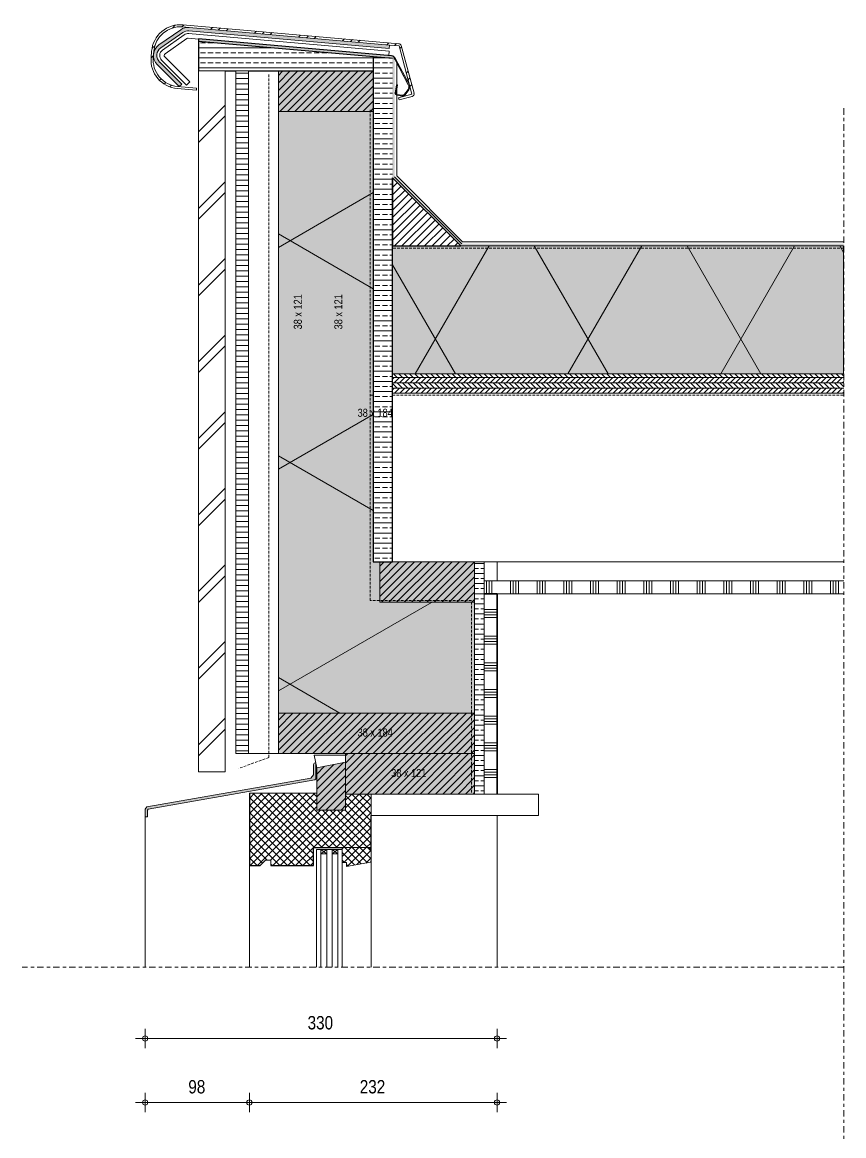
# Model space of a CAD drawing. Header units: millimetres. Extents: x 1813 to 34621, y -2347 to 13791.
# Drawn here: x 17927 to 18697, y 8674 to 9718 of the extents above; entities that cross this region are included whole.
import ezdxf

# ---------------------------------------------------------------- set-up
doc = ezdxf.new("R2010")
doc.units = ezdxf.units.MM
doc.linetypes.add('MV_center', pattern=[15, 6, -3, 3, -3])
doc.linetypes.add('MV_hidden', pattern=[3.75, 2.5, -1.25])
for name, color, linetype, lineweight in [('A-ANNO-DIMS', 211, 'Continuous', 13), ('A-ANNO-DIMS-5', 211, 'Continuous', 13), ('A-ANNO-NOTE', 131, 'Continuous', 18), ('A-DETL', 90, 'Continuous', 13), ('A-DETL-GENF', 92, 'Continuous', 18), ('A-DETL-MEDM', 33, 'Continuous', 18), ('A-DETL-THIN', 151, 'Continuous', 18)]:
    doc.layers.add(name, color=color, linetype=linetype, lineweight=lineweight)
doc.styles.add('Swis721 Cn BT_1', font='swissc.ttf', dxfattribs={"height": 7.5})
doc.styles.add('Swis721 Cn BT_2', font='swissc.ttf', dxfattribs={"height": 12.5})
doc.dimstyles.new('2_5_mm_0__1', dxfattribs={"dimscale": 304.8, "dimtxt": 12.617674, "dimasz": 0.016404, "dimexe": 0.029528, "dimexo": 0.0625, "dimgap": 0.014764, "dimtad": 1, "dimdec": 0, "dimdsep": 46, "dimtxsty": 'Swis721 Cn BT_2', "dimblk1": 'DOTBLANK', "dimblk2": 'DOTBLANK', "dimsah": 1, "dimcen": 0.09, "dimdle": 0.029528, "dimazin": 0, "dimtfac": 1, "dimtdec": 4, "dimtix": 1, "dimtmove": 0, "dimatfit": 3, "dimfxl": 0.029528, "dimfxlon": 1, "dimtvp": 1, "dimtfill": 1, "dimtolj": 1, "dimtzin": 0, "dimarcsym": 2})
pattern_1 = [(45, (0, 0), (-3.5355339, 3.5355339), []), (135, (0, 0), (-3.5355339, -3.5355339), [])]
pattern_2 = [(0, (0, 0), (0, 9.476), []), (0, (0, 4.738), (0, 9.476), [4.738, -2.369])]
pattern_3 = [(50, (-17180.017, -11242.13), (-24.32191, 20.408507), []), (50, (-17172.11, -11241.44), (-3.913404, 44.73042), []), (50, (-17187.925, -11242.822), (-3.913404, 44.73042), [])]

# ---------------------------------------------------------------- blocks, each defined once
blk = doc.blocks.new('42 isolatie - Type 1-5126944-Details Verbouwingen')
at = {"layer": 'A-DETL-GENF'}
blk.add_hatch(color=256, dxfattribs=at).paths.add_polyline_path([(22.5, 135.5), (22.5, 0.8), (126.2, 0.8), (126.2, 89.8), (164.2, 89.8), (164.2, 95.8), (586.2, 95.8), (586.2, 184.8), (22.5, 184.8)])
at = {"layer": 'A-DETL-GENF', "lineweight": 13}
h = blk.add_hatch(dxfattribs=at)
h.set_pattern_fill('FP_6', color=256, style=0, pattern_type=2)
h.set_pattern_definition([(60, (-2126.39, 181.76), (-155.885, 90), []), (120, (-2126.39, 181.76), (-155.885, -90), [])])
h.paths.add_polyline_path([(22.5, 135.5), (22.5, 0.8), (126.2, 0.8), (126.2, 89.8), (164.2, 89.8), (164.2, 95.8), (586.2, 95.8), (586.2, 184.8), (22.5, 184.8)])
at = {"layer": 'A-DETL-GENF'}
for p, q in [((586.2, 184.8), (22.5, 184.8)), ((586.2, 184.8), (22.5, 184.8)), ((586.2, 95.8), (586.2, 184.8)), ((22.5, 0.8), (126.2, 0.8)), ((22.5, 0.8), (126.2, 0.8))]:
    blk.add_line(p, q, dxfattribs=at)
blk = doc.blocks.new('NLRS_00_DI_hout_rechthoekig1 - SLS 38x184-V194-Details Verbouwingen')
at = {"layer": 'A-DETL-GENF', "lineweight": 13}
blk.add_hatch(color=256, dxfattribs=at).paths.add_polyline_path([(0, 38), (0, 0), (184, 0), (184, 38), (121, 38)])
at = {"layer": 'A-DETL-MEDM', "lineweight": 13}
h = blk.add_hatch(dxfattribs=at)
h.set_pattern_fill('FP_272', color=256, style=0, pattern_type=2)
h.set_pattern_definition([(225, (18351.465, 9070.446), (3.5355339, -3.5355339), [])])
h.paths.add_polyline_path([(0, 38), (0, 0), (184, 0), (184, 38), (121, 38)])
at = {"layer": 'A-DETL-MEDM'}
for p, q in [((121, 38), (0, 38)), ((0, 38), (0, 0)), ((121, 38), (0, 38)), ((184, 38), (121, 38)), ((184, 38), (121, 38)), ((184, 0), (184, 38)), ((184, 0), (184, 38)), ((184, 0), (184, 38)), ((0, 0), (184, 0))]:
    blk.add_line(p, q, dxfattribs=at)
blk = doc.blocks.new('NLRS_00_DI_hout_rechthoekig1 - SLS 38x89-5126947-Details Verbouwingen')
at = {"layer": 'A-DETL-GENF', "lineweight": 13}
blk.add_hatch(color=256, dxfattribs=at).paths.add_polyline_path([(0, 38), (0, 0), (89, 0), (89, 38), (39.7, 38)])
at = {"layer": 'A-DETL-MEDM', "lineweight": 13}
h = blk.add_hatch(dxfattribs=at)
h.set_pattern_fill('FP_273', color=256, style=0, pattern_type=2)
h.set_pattern_definition([(225, (18256.465, 9672.155), (3.5355339, -3.5355339), [])])
h.paths.add_polyline_path([(0, 38), (0, 0), (89, 0), (89, 38), (39.7, 38)])
at = {"layer": 'A-DETL-MEDM'}
for p, q in [((89, 38), (0, 38)), ((0, 38), (0, 25)), ((89, 38), (0, 38)), ((89, 0), (89, 38)), ((89, 0), (89, 38)), ((89, 0), (89, 38)), ((0, 0), (89, 0))]:
    blk.add_line(p, q, dxfattribs=at)
blk = doc.blocks.new('NLRS_00_DI_hout_rechthoekig1 - SLS 38x89-V195-Details Verbouwingen')
at = {"layer": 'A-DETL-GENF', "lineweight": 13}
blk.add_hatch(color=256, dxfattribs=at).paths.add_polyline_path([(0, 38), (0, 0), (89, 0), (89, 38), (77, 38)])
at = {"layer": 'A-DETL-MEDM', "lineweight": 13}
h = blk.add_hatch(dxfattribs=at)
h.set_pattern_fill('FP_274', color=256, style=0, pattern_type=2)
h.set_pattern_definition([(225, (18351.465, 9212.155), (3.5355339, -3.5355339), [])])
h.paths.add_polyline_path([(0, 38), (0, 0), (89, 0), (89, 38), (77, 38)])
at = {"layer": 'A-DETL-MEDM'}
for p, q in [((89, 38), (0, 38)), ((0, 38), (0, 0)), ((89, 38), (0, 38)), ((89, 0), (89, 38)), ((89, 0), (89, 38)), ((89, 0), (89, 38)), ((0, 0), (77, 0)), ((77, 0), (89, 0))]:
    blk.add_line(p, q, dxfattribs=at)
blk = doc.blocks.new('00 hout_rechthoekig_sls1 - Vuren 27x45-V199-Details Verbouwingen')
at = {"layer": 'A-DETL-GENF', "lineweight": 13}
blk.add_hatch(color=256, dxfattribs=at).paths.add_polyline_path([(0, 0), (45, 0), (39.7, 26.9), (39.7, 27), (0, 27), (0, 13.7)])
at = {"layer": 'A-DETL-MEDM', "lineweight": 13}
h = blk.add_hatch(dxfattribs=at)
h.set_pattern_fill('FP_279', color=256, style=0, pattern_type=2)
h.set_pattern_definition([(315, (-8979.446, 18230.465), (3.5355339, 3.5355339), [])])
h.paths.add_polyline_path([(0, 0), (45, 0), (39.7, 26.9), (39.7, 27), (0, 27), (0, 13.7)])
at = {"layer": 'A-DETL-MEDM'}
for p, q in [((40, 27), (0, 27)), ((0, 27), (0, 0)), ((40, 27), (0, 27)), ((0, 0), (15, 0))]:
    blk.add_line(p, q, dxfattribs=at)
blk = doc.blocks.new('NLRS_00_DI_hout_rechthoekig1 - SLS 38x121-V200-Details Verbouwingen')
at = {"layer": 'A-DETL-GENF', "lineweight": 13}
blk.add_hatch(color=256, dxfattribs=at).paths.add_polyline_path([(0, 38), (0, 0), (121, 0), (121, 38)])
at = {"layer": 'A-DETL-MEDM', "lineweight": 13}
h = blk.add_hatch(dxfattribs=at)
h.set_pattern_fill('FP_280', color=256, style=0, pattern_type=2)
h.set_pattern_definition([(225, (18351.465, 9032.446), (3.5355339, -3.5355339), [])])
h.paths.add_polyline_path([(0, 38), (0, 0), (121, 0), (121, 38)])
at = {"layer": 'A-DETL-MEDM'}
for p, q in [((121, 38), (0, 38)), ((0, 38), (0, 0)), ((121, 38), (0, 38)), ((121, 0), (121, 38)), ((121, 0), (121, 38)), ((121, 0), (121, 38)), ((0, 0), (121, 0))]:
    blk.add_line(p, q, dxfattribs=at)
blk = doc.blocks.new('42 isolatie - Type 1-5126941-Details Verbouwingen')
at = {"layer": 'A-DETL-GENF'}
blk.add_hatch(color=256, dxfattribs=at).paths.add_polyline_path([(423.2, -0.8), (0.3, -0.8), (0.3, -120.8), (423.3, -120.8), (423.3, -0.8)])
at = {"layer": 'A-DETL-GENF', "lineweight": 13}
h = blk.add_hatch(dxfattribs=at)
h.set_pattern_fill('FP_54', color=256, style=0, pattern_type=2)
h.set_pattern_definition([(300, (12.83, -244.8), (-107.387, -62), []), (240, (12.83, -244.8), (-107.387, 62), [])])
h.paths.add_polyline_path([(423.2, -0.8), (0.3, -0.8), (0.3, -120.8), (423.3, -120.8), (423.3, -0.8)])
at = {"layer": 'A-DETL-GENF'}
for p, q in [((423.3, -0.8), (0.3, -0.8)), ((0.3, -0.8), (0.3, -120.8)), ((423.3, -0.8), (0.3, -0.8)), ((0.3, -120.8), (423.2, -120.8)), ((423.2, -120.8), (423.3, -120.8)), ((423.2, -120.8), (423.3, -120.8))]:
    blk.add_line(p, q, dxfattribs=at)
blk = doc.blocks.new('41 roval primaire1 - Type 1-5126952-Details Verbouwingen')
at = {"layer": 'A-DETL-GENF'}
blk.add_hatch(color=256, dxfattribs=at).paths.add_polyline_path([(0.4, -8.9), (2.6, -8.9), (2.6, -2.7), (3.4, -1.7), (159.5, 25.8), (160.3, 26.8), (160.3, 41.6), (158.9, 41.2), (158.1, 40.2), (158.1, 30.3), (155.6, 27.4), (2.1, 0.3), (0.4, -1.7)])
for p, q in [((158.9, 41.2), (158.1, 40.2)), ((158.1, 40.2), (158.1, 30.3)), ((160.3, 41.6), (158.9, 41.2)), ((160.3, 26.8), (160.3, 41.6)), ((155.6, 27.4), (2.1, 0.3)), ((3.4, -1.7), (159.5, 25.8)), ((158.1, 30.3), (155.6, 27.4)), ((159.5, 25.8), (160.3, 26.8)), ((2.1, 0.3), (0.4, -1.7)), ((0.4, -1.7), (0.4, -8.9)), ((0.4, -8.9), (2.6, -8.9)), ((2.6, -2.7), (3.4, -1.7)), ((2.6, -8.9), (2.6, -2.7))]:
    blk.add_line(p, q, dxfattribs=at)
blk = doc.blocks.new('31 driedubbel_glas - HR___ 2-5126953-Details Verbouwingen')
at = {"layer": 'A-DETL-GENF', "lineweight": 13}
for p, q in [((0, 0), (0, -14.5)), ((61.4, 0), (0, 0)), ((351.9, 0), (241.4, 0)), ((351.9, -14.5), (351.9, 0)), ((61.4, -4), (0, -4)), ((0, -4), (4, -9.5)), ((0, -9.5), (4, -4)), ((0, -9.5), (61.4, -9.5)), ((4, -9.5), (4, -4)), ((351.9, -4), (241.4, -4)), ((241.4, -9.5), (351.9, -9.5)), ((347.9, -4), (347.9, -9.5)), ((347.9, -9.5), (351.9, -4)), ((347.9, -4), (351.9, -9.5)), ((0, -14.5), (61.4, -14.5)), ((0, -14.5), (0, -20)), ((4, -14.5), (0, -20)), ((0, -14.5), (4, -20)), ((0, -20), (0, -24)), ((61.4, -20), (0, -20)), ((4, -14.5), (4, -20)), ((241.4, -14.5), (351.9, -14.5)), ((351.9, -20), (241.4, -20)), ((351.9, -14.5), (347.9, -20)), ((347.9, -14.5), (351.9, -20)), ((347.9, -20), (347.9, -14.5)), ((351.9, -20), (347.9, -20)), ((351.9, -14.5), (351.9, -20)), ((351.9, -24), (351.9, -20)), ((0, -24), (61.4, -24)), ((241.4, -24), (351.9, -24))]:
    blk.add_line(p, q, dxfattribs=at)
blk = doc.blocks.new('00_maskeer1 - Type 1-5126938-Details Verbouwingen')
at = {"layer": 'A-DETL-GENF', "linetype": 'MV_center'}
blk.add_line((670, 0), (-100, 0), dxfattribs=at)
blk = doc.blocks.new('00_maskeer1 - Type 1-5126936-Details Verbouwingen')
at = {"layer": 'A-DETL-GENF', "linetype": 'MV_center'}
for p, q in [((-67.8, 0), (59.2, 0)), ((61.2, 0), (2162.7, 0))]:
    blk.add_line(p, q, dxfattribs=at)
blk = doc.blocks.new('41 roval muurafdeksysteem type H2 - Type 1-5126956-Details Verbouwingen')
at = {"layer": 'A-DETL-GENF', "lineweight": 13}
h = blk.add_hatch(dxfattribs=at)
h.set_pattern_fill('FP_283', color=256, style=0, pattern_type=2)
h.set_pattern_definition(pattern_3)
h.paths.add_polyline_path([(190.5, -40.4), (202.3, -36.1), (202.8, -35.8), (203.3, -35.4), (203.7, -34.8), (203.9, -34.2), (203.9, -33.6), (203.8, -32.9), (188, 10.4), (187.7, 10.9), (187.3, 11.4), (186.8, 11.7), (186.2, 11.9), (185.6, 12), (-17.6, 12), (-23.6, 11.3), (-29.4, 9.3), (-34.5, 6), (-38.8, 1.7), (-42, -3.4), (-44, -9.2), (-44.6, -15.2), (-44.6, -21), (-44.3, -24.6), (-43.7, -28), (-42.5, -31.3), (-41, -34.5), (-39, -37.4), (-36.7, -40.1), (-34, -42.4), (-31.1, -44.4), (-27.9, -45.9), (-24.6, -47.1), (-21.1, -47.8), (-17.6, -48), (0.4, -48), (0.4, -46), (-17.6, -46), (-23.2, -45.4), (-28.5, -43.5), (-33.2, -40.5), (-37.2, -36.5), (-40.2, -31.7), (-42, -26.4), (-42.6, -20.8), (-42.6, -15), (-42.4, -11.7), (-41.7, -8.5), (-40.7, -5.4), (-39.2, -2.5), (-37.3, 0.4), (-35.3, 2.7), (-32.8, 4.8), (-30.1, 6.6), (-27.2, 8.1), (-24.1, 9.1), (-20.9, 9.8), (-17.6, 10), (186, 10), (202, -34.1), (189.8, -38.5)])
at = {"layer": 'A-DETL-GENF'}
blk.add_hatch(color=256, dxfattribs=at).paths.add_polyline_path([(-15.9, -46), (-13.8, -43.5), (-36.2, -24.8), (-37.7, -23.2), (-38.8, -21.2), (-39.3, -19.1), (-39.3, -16.9), (-38.8, -14.8), (-37.7, -12.9), (-36.2, -11.3), (-17, 4.8), (-15.3, 5.9), (-13.4, 6.6), (-11.4, 6.8), (177.1, 6.8), (177.1, 10), (-11.6, 10), (-14.3, 9.7), (-16.9, 8.7), (-19.2, 7.2), (-38.3, -8.8), (-40.3, -11), (-41.8, -13.6), (-42.5, -16.5), (-42.5, -19.5), (-41.8, -22.4), (-40.3, -25), (-38.3, -27.2)])
at = {"layer": 'A-DETL-GENF', "lineweight": 13}
h = blk.add_hatch(dxfattribs=at)
h.set_pattern_fill('FP_283', color=256, style=0, pattern_type=2)
h.set_pattern_definition(pattern_3)
h.paths.add_polyline_path([(193.5, -36.6), (194.2, -36.4), (194.8, -36.1), (195.3, -35.7), (195.7, -35.1), (198.6, -30.3), (199.1, -29.3), (199.3, -28.2), (199.3, -27.1), (199, -26), (198.5, -25), (183.7, -2.3), (182.7, -1.2), (181.8, -0.6), (181.4, -0.4), (182, -0.8), (182.5, -1.4), (182.8, -2.1), (182.9, -2.6), (183.1, -2.7), (197.8, -25.5), (198.2, -26.3), (198.5, -27.2), (198.5, -28.1), (198.3, -29.1), (197.9, -29.9), (194.7, -35.1), (194.3, -35.4), (193.9, -35.7), (193.4, -35.8), (192.9, -35.8), (187.7, -35.4), (187.5, -35.3), (187.3, -35.1), (187.2, -34.9), (187.1, -34.7), (187.1, -34.4), (187.6, -26.6), (186.8, -26.6), (186.3, -34.8), (186.4, -35.2), (186.6, -35.5), (186.9, -35.8), (187.2, -36), (187.5, -36.2), (187.9, -36.3), (192.8, -36.6)])
h.paths.add_polyline_path([(180.1, 0), (177.1, 0.6), (177.1, 0), (179.9, 0)])
at = {"layer": 'A-DETL-GENF'}
for p, q in [((185.6, 12), (-17.6, 12)), ((-19.2, 7.2), (-38.3, -8.8)), ((-36.2, -11.3), (-17, 4.8)), ((-15.5, 2.7), (-34.6, -13.3)), ((-17.6, 10), (-11.6, 10)), ((177.1, 10), (-11.6, 10)), ((177.1, 4.2), (-11.5, 4.2)), ((-11.4, 6.8), (177.1, 6.8)), ((177.1, 10), (186, 10)), ((177.1, 6.8), (177.1, 10)), ((177.1, 0), (177.1, 4.2)), ((179.9, 0), (177.1, 0.6)), ((186, 10), (202, -34.1)), ((203.8, -32.9), (188, 10.4)), ((-31.9, -16.5), (-12.8, -0.5)), ((-11.5, 0), (-1.9, 0)), ((183.1, -2.7), (197.8, -25.5)), ((198.5, -25), (183.7, -2.3)), ((-44.6, -15.2), (-44.6, -21)), ((-42.6, -20.8), (-42.6, -15)), ((-6.5, -40.8), (-31.9, -19.5)), ((-38.3, -27.2), (-15.9, -46)), ((-13.8, -43.5), (-36.2, -24.8)), ((-34.6, -22.8), (-9.2, -44)), ((186.8, -26.6), (186.3, -34.4)), ((187.6, -26.6), (186.8, -26.6)), ((187.1, -34.4), (187.6, -26.6)), ((197.9, -29.9), (195, -34.7)), ((195.7, -35.1), (198.6, -30.3)), ((-9.2, -44), (-6.5, -40.8)), ((187.9, -36.3), (192.8, -36.6)), ((192.9, -35.8), (188, -35.5)), ((202, -34.1), (189.8, -38.5)), ((189.8, -38.5), (190.5, -40.4)), ((190.5, -40.4), (202.3, -36.1)), ((0.4, -46), (-17.6, -46)), ((-17.6, -48), (0.4, -48)), ((-15.9, -46), (-13.8, -43.5)), ((0.4, -48), (0.4, -46))]:
    blk.add_line(p, q, dxfattribs=at)
for centre, radius, start, end in [((-17.6, -15), 27, 90, 180.4875), ((185.6, 9.5), 2.5, 20.0033, 90.3214), ((-17.6, -15), 25, 90, 179.9868), ((-11.5, -2), 12, 90.4202, 130.0012), ((-11.4, -2), 8.8, 90.0003, 129.8628), ((-11.5, -2), 6.2, 89.4851, 129.9993), ((-30.6, -18), 12, 130.0012, 229.9999), ((-11.5, -2), 2, 90, 129.9995), ((179.5, -5), 5, 33.0022, 68.8622), ((179.5, -5), 4.2, 33.025, 37.0953), ((-17.6, -21), 25, 179.4934, 270), ((-30.6, -18), 8.8, 130.1438, 230.0023), ((-30.6, -18), 6.2, 129.9993, 230.001), ((-30.6, -18), 2, 129.9995, 230.0021), ((-17.6, -21), 27, 180.0132, 270), ((194.3, -27.8), 4.2, 328.9546, 33.0387), ((194.3, -27.8), 5, 329.0345, 33.0323), ((188.1, -34.5), 1.8, 175.9767, 265.9969), ((188.1, -34.5), 1, 176.0011, 265.9628), ((193, -33.5), 3.1, 265.9969, 328.9772), ((193, -33.5), 2.3, 266.0893, 328.9965), ((201.4, -33.8), 2.5, 289.9923, 19.9219)]:
    blk.add_arc(centre, radius, start, end, dxfattribs=at)
blk = doc.blocks.new('DIMBLOCK168-Details Verbouwingen')
at = {"layer": 'A-ANNO-DIMS-5'}
for p, q in [((18042.7, 8705.4), (18042.7, 8714.4)), ((18140.4, 8705.4), (18140.4, 8714.4)), ((18033.7, 8705.4), (18140.4, 8705.4)), ((18042.7, 8705.4), (18042.7, 8696.4)), ((18140.4, 8705.4), (18140.4, 8696.4))]:
    blk.add_line(p, q, dxfattribs=at)
for centre in [(18042.7, 8705.4), (18140.4, 8705.4)]:
    blk.add_circle(centre, 2.5, dxfattribs=at)
at = {"layer": 'A-ANNO-DIMS-5', "color": 0, "insert": (18083.1, 8726.4), "char_height": 12.5, "width": 20.188, "attachment_point": 1, "line_spacing_factor": 0.961347, "style": 'Swis721 Cn BT_2', "bg_fill": 3, "box_fill_scale": 1.25, "bg_fill_color": 9, "bg_fill_true_color": 13158600, "bg_fill_transparency": 0}
blk.add_mtext('98', dxfattribs=at)
blk = doc.blocks.new('_DotBlank')
at = {"color": 0, "linetype": 'ByBlock', "lineweight": -2}
blk.add_line((-0.5, 0), (-1, 0), dxfattribs=at)
blk.add_circle((0, 0), 0.5, dxfattribs=at)
blk = doc.blocks.new('DIMBLOCK169-Details Verbouwingen')
at = {"layer": 'A-ANNO-DIMS-5'}
for p, q in [((18140.4, 8705.4), (18140.4, 8714.4)), ((18372.5, 8705.4), (18372.5, 8714.4)), ((18140.4, 8705.4), (18381.5, 8705.4)), ((18140.4, 8705.4), (18140.4, 8696.4)), ((18372.5, 8705.4), (18372.5, 8696.4))]:
    blk.add_line(p, q, dxfattribs=at)
for centre in [(18140.4, 8705.4), (18372.5, 8705.4)]:
    blk.add_circle(centre, 2.5, dxfattribs=at)
at = {"layer": 'A-ANNO-DIMS-5', "color": 0, "insert": (18243.8, 8726.4), "char_height": 12.5, "width": 30.282, "attachment_point": 1, "line_spacing_factor": 0.961347, "style": 'Swis721 Cn BT_2', "bg_fill": 3, "box_fill_scale": 1.25, "bg_fill_color": 9, "bg_fill_true_color": 13158600, "bg_fill_transparency": 0}
blk.add_mtext('232', dxfattribs=at)
blk = doc.blocks.new('DIMBLOCK172-Details Verbouwingen')
at = {"layer": 'A-ANNO-DIMS-5'}
for p, q in [((18042.7, 8765.4), (18042.7, 8774.4)), ((18372.5, 8765.4), (18372.5, 8774.4)), ((18033.7, 8765.4), (18381.5, 8765.4)), ((18042.7, 8765.4), (18042.7, 8756.4)), ((18372.5, 8765.4), (18372.5, 8756.4))]:
    blk.add_line(p, q, dxfattribs=at)
for centre in [(18042.7, 8765.4), (18372.5, 8765.4)]:
    blk.add_circle(centre, 2.5, dxfattribs=at)
at = {"layer": 'A-ANNO-DIMS-5', "color": 0, "insert": (18194.9, 8786.4), "char_height": 12.5, "width": 30.282, "attachment_point": 1, "line_spacing_factor": 0.961347, "style": 'Swis721 Cn BT_2', "bg_fill": 3, "box_fill_scale": 1.25, "bg_fill_color": 9, "bg_fill_true_color": 13158600, "bg_fill_transparency": 0}
blk.add_mtext('330', dxfattribs=at)

msp = doc.modelspace()

# ---------------------------------------------------------------- hatches: boundary and pattern name
at = {"layer": 'A-DETL-GENF'}
msp.add_hatch(color=7, dxfattribs=at).paths.add_polyline_path([(18697.5, 9508.2), (18697.5, 9510.2), (18339.4, 9510.2), (18276.5, 9573.1), (18276.5, 9683.2), (18276.4, 9684), (18276.1, 9684.7), (18275.6, 9685.3), (18275.1, 9685.8), (18274.4, 9686.2), (18273.6, 9686.3), (18092.6, 9702.2), (18092.6, 9700.2), (18274.5, 9684.3), (18274.5, 9572.2), (18338.6, 9508.2)])
at = {"layer": 'A-DETL-GENF', "lineweight": 13}
h = msp.add_hatch(dxfattribs=at)
h.set_pattern_fill('FP_11', color=250, style=0, pattern_type=2)
h.set_pattern_definition(pattern_2)
h.paths.add_polyline_path([(18256.5, 9672.2), (18256.5, 9685.8), (18092.6, 9700.2), (18092.6, 9672.2), (18216.7, 9672.2)])
h = msp.add_hatch(dxfattribs=at)
h.set_pattern_fill('FP_11', color=250, style=0, pattern_type=2)
h.set_pattern_definition(pattern_2)
h.paths.add_polyline_path([(18256.5, 9212.2), (18274.5, 9212.2), (18274.5, 9684.3), (18256.5, 9685.8), (18256.5, 9508.2)])
h = msp.add_hatch(dxfattribs=at)
h.set_pattern_fill('FP_76', color=57, style=0, pattern_type=2)
h.set_pattern_definition([(45, (0, 0), (-35.92102, 35.92102), []), (45, (10.16, 0), (-35.92102, 35.92102), [])])
h.paths.add_polyline_path([(18092.6, 9015.2), (18117.6, 9015.2), (18117.6, 9672.2), (18092.6, 9672.2), (18092.6, 9560.4)])
h = msp.add_hatch(dxfattribs=at)
h.set_pattern_fill('FP_127', color=250, style=0, pattern_type=2)
h.set_pattern_definition([(0, (0, 0), (0, 5), [])])
h.paths.add_polyline_path([(18127.6, 9032.4), (18139.6, 9032.4), (18139.6, 9672.2), (18127.6, 9672.2), (18127.6, 9560.4)])
h = msp.add_hatch(dxfattribs=at)
h.set_pattern_fill('FP_12', color=250, style=0, pattern_type=2)
h.set_pattern_definition([(45, (0, 0), (-3.5355339, 3.5355339), [])])
h.paths.add_polyline_path([(18338.6, 9508.2), (18274.6, 9572.2), (18274.6, 9508.2)])
h = msp.add_hatch(dxfattribs=at)
h.set_pattern_fill('FP_8', color=254, style=0, pattern_type=2)
h.set_pattern_definition([(0, (0, 0), (0, 5), [50, 0]), (45, (0, 0), (5.00065916, 0), [7.071, -7.071]), (315, (0, 0), (5.00065916, 0), [7.071, -7.071])])
h.paths.add_polyline_path([(18697.5, 9370.2), (18697.5, 9388.2), (18274.5, 9388.2), (18274.5, 9370.2)])
h = msp.add_hatch(dxfattribs=at)
h.set_pattern_fill('FP_11', color=250, style=0, pattern_type=2)
h.set_pattern_definition(pattern_2)
h.paths.add_polyline_path([(18351.5, 8994.4), (18360.5, 8994.4), (18360.5, 9212.2), (18351.5, 9212.2)])
h = msp.add_hatch(dxfattribs=at)
h.set_pattern_fill('FP_13', color=254, style=0, pattern_type=2)
h.set_pattern_definition([(90, (10, 0), (-25, 1e-15), []), (90, (12.5, 0), (-25, 1e-15), []), (90, (15, 0), (-25, 1e-15), []), (90, (17.5, 0), (-25, 1e-15), [])])
h.paths.add_polyline_path([(18697.5, 9182.2), (18697.5, 9194.2), (18360.5, 9194.2), (18360.5, 9182.2), (18372.5, 9182.2)])
h = msp.add_hatch(dxfattribs=at)
h.set_pattern_fill('FP_9', color=254, style=0, pattern_type=2)
h.set_pattern_definition([(0, (0, 10), (0, 25), []), (0, (0, 12.5), (0, 25), []), (0, (0, 15), (0, 25), []), (0, (0, 17.5), (0, 25), [])])
h.paths.add_polyline_path([(18372.5, 8994.4), (18372.5, 9182.2), (18360.5, 9182.2), (18360.5, 8994.4)])
h = msp.add_hatch(dxfattribs=at)
h.set_pattern_fill('FP_10', color=250, style=0, pattern_type=2)
h.set_pattern_definition(pattern_1)
h.paths.add_polyline_path([(18150.4, 8927.4), (18155.4, 8932.4), (18160.4, 8932.4), (18160.4, 8927.4), (18200.4, 8927.4), (18200.4, 8944.4), (18254.4, 8944.4), (18254.4, 8994.4), (18230.5, 8994.4), (18230.5, 8979.4), (18203.5, 8979.4), (18203.5, 8995.2), (18140.4, 8995.2), (18140.4, 8927.4)])
h = msp.add_hatch(dxfattribs=at)
h.set_pattern_fill('FP_10', color=250, style=0, pattern_type=2)
h.set_pattern_definition(pattern_1)
h.paths.add_polyline_path([(18231.4, 8926.7), (18253.9, 8930.6), (18254.2, 8931.2), (18254.4, 8931.8), (18254.4, 8932.4), (18254.4, 8941.4), (18254.3, 8942.2), (18254, 8942.9), (18253.6, 8943.6), (18252.9, 8944), (18252.2, 8944.3), (18251.4, 8944.4), (18227.4, 8944.4), (18227.4, 8930.4), (18231.4, 8930.4)])

# ---------------------------------------------------------------- linework, layer by layer
at = {"layer": 'A-DETL', "lineweight": 25}
for p, q in [((18273.6, 9686.3), (18092.6, 9702.2)), ((18092.6, 9702.2), (18092.6, 9700.2)), ((18092.6, 9700.2), (18092.6, 9672.2)), ((18092.6, 9700.2), (18274.5, 9684.3)), ((18256.5, 9685.8), (18256.5, 9212.2)), ((18117.6, 9672.2), (18127.6, 9672.2)), ((18139.6, 9672.2), (18256.5, 9672.2)), ((18274.5, 9212.2), (18274.5, 9572.2)), ((18274.5, 9572.2), (18338.6, 9508.2)), ((18274.6, 9572.2), (18274.6, 9508.2)), ((18339.4, 9510.2), (18276.5, 9573.1)), ((18278.5, 9573.9), (18340.2, 9512.2)), ((18274.6, 9508.2), (18338.6, 9508.2)), ((18256.5, 9212.2), (18274.5, 9212.2))]:
    msp.add_line(p, q, dxfattribs=at)
at = {"layer": 'A-DETL'}
for p, q in [((18278.5, 9679.8), (18278.5, 9659.2)), ((18117.6, 9672.2), (18092.6, 9672.2)), ((18092.6, 9672.2), (18092.6, 9015.2)), ((18117.6, 9015.2), (18117.6, 9672.2)), ((18139.6, 9672.2), (18127.6, 9672.2)), ((18127.6, 9672.2), (18127.6, 9032.4)), ((18139.6, 9032.4), (18139.6, 9672.2)), ((18167.5, 9470.2), (18167.5, 9672.2)), ((18278.5, 9655.5), (18278.5, 9650.3)), ((18278.5, 9649.5), (18278.5, 9573.9)), ((18340.2, 9512.2), (18697.5, 9512.2)), ((18167.5, 9370.2), (18167.5, 9212.2)), ((18351.5, 9212.2), (18351.5, 8994.4)), ((18360.5, 9212.2), (18697.5, 9212.2)), ((18360.5, 8994.4), (18360.5, 9212.2)), ((18372.5, 9212.2), (18697.5, 9212.2)), ((18372.5, 9194.2), (18372.5, 9212.2)), ((18351.5, 9174.2), (18351.5, 9032.4)), ((18167.5, 9032.4), (18139.6, 9032.4)), ((18351.5, 8994.4), (18360.5, 8994.4)), ((18042.7, 8973.2), (18042.7, 8832.1)), ((18372.5, 8832.1), (18372.5, 8974.4)), ((18372.5, 8974.4), (18372.5, 8832.1)), ((18254.4, 8941.4), (18254.4, 8944.4)), ((18140.4, 8927.4), (18140.4, 8832.1)), ((18254.4, 8832.1), (18254.4, 8932.4))]:
    msp.add_line(p, q, dxfattribs=at)
at = {"layer": 'A-DETL', "linetype": 'MV_hidden', "lineweight": 18}
for p, q in [((18158.6, 9668.8), (18158.6, 9028.8)), ((18158.6, 9028.8), (18130.4, 9018.5))]:
    msp.add_line(p, q, dxfattribs=at)
at = {"layer": 'A-DETL', "linetype": 'MV_hidden'}
for p, q in [((18253.5, 9175.9), (18253.5, 9635.9)), ((18697.5, 9506.2), (18274.5, 9506.2)), ((18253.5, 9368.2), (18256.5, 9368.2)), ((18274.5, 9368.2), (18697.5, 9368.2)), ((18348.5, 9175.9), (18253.5, 9175.9)), ((18348.5, 8995.9), (18348.5, 9175.9))]:
    msp.add_line(p, q, dxfattribs=at)
at = {"layer": 'A-DETL', "lineweight": 18}
for p, q in [((18360.5, 9212.2), (18351.5, 9212.2)), ((18127.6, 9032.4), (18139.6, 9032.4)), ((18230.5, 9031), (18201.2, 9031)), ((18201.2, 9031), (18203.5, 9019.2)), ((18203.5, 9019.2), (18230.5, 9024.4)), ((18092.6, 9015.2), (18117.6, 9015.2)), ((18203.5, 8995.2), (18140.4, 8995.2)), ((18254.4, 8994.4), (18254.4, 8974.4)), ((18411.4, 8994.4), (18360.5, 8994.4)), ((18411.4, 8974.4), (18411.4, 8994.4)), ((18254.4, 8974.4), (18411.4, 8974.4)), ((18251.4, 8944.4), (18227.4, 8944.4)), ((18227.4, 8944.4), (18227.4, 8930.4)), ((18254.4, 8932.4), (18254.4, 8941.4)), ((18150.4, 8927.4), (18155.4, 8932.4)), ((18155.4, 8932.4), (18160.4, 8932.4)), ((18160.4, 8932.4), (18160.4, 8927.4)), ((18227.4, 8930.4), (18231.4, 8930.4)), ((18231.4, 8926.7), (18253.9, 8930.6)), ((18231.4, 8930.4), (18231.4, 8926.7))]:
    msp.add_line(p, q, dxfattribs=at)
at = {"layer": 'A-DETL', "lineweight": 35}
for p, q in [((18372.5, 9182.2), (18360.5, 9182.2)), ((18372.5, 8994.4), (18372.5, 9182.2))]:
    msp.add_line(p, q, dxfattribs=at)
at = {"layer": 'A-DETL', "lineweight": 25}
msp.add_arc((18273.4, 9683.2), 3.11, 0, 85.0011, dxfattribs=at)
at = {"layer": 'A-DETL', "lineweight": 18}
for centre, start, end in [((18251.4, 8941.4), 0, 90), ((18251.4, 8932.4), 324.6738, 360)]:
    msp.add_arc(centre, 3, start, end, dxfattribs=at)
at = {"layer": 'A-DETL-MEDM', "lineweight": 25}
for p, q in [((18140.4, 8995.2), (18140.4, 8927.4)), ((18254.4, 8944.4), (18254.4, 8974.4)), ((18200.4, 8927.4), (18200.4, 8944.4)), ((18200.4, 8944.4), (18227.4, 8944.4)), ((18251.4, 8944.4), (18254.4, 8944.4)), ((18140.4, 8927.4), (18150.4, 8927.4)), ((18160.4, 8927.4), (18200.4, 8927.4))]:
    msp.add_line(p, q, dxfattribs=at)
at = {"layer": 'A-DETL-THIN'}
for p, q in [((18274.5, 9370.2), (18697.5, 9370.2)), ((18697.5, 9194.2), (18360.5, 9194.2)), ((18372.5, 9182.2), (18697.5, 9182.2))]:
    msp.add_line(p, q, dxfattribs=at)

# ---------------------------------------------------------------- block references
at = {"layer": 'A-DETL-GENF'}
for name, p, rotation in [('41 roval muurafdeksysteem type H2 - Type 1-5126956-Details Verbouwingen', (18094.5, 9702), 355.0000000000002), ('42 isolatie - Type 1-5126944-Details Verbouwingen', (18352.3, 9047.9), 89.99999999999939), ('42 isolatie - Type 1-5126941-Details Verbouwingen', (18697.7, 9387.4), 180)]:
    msp.add_blockref(name, p, dxfattribs=dict(at, rotation=rotation))
at = {"layer": 'A-DETL-GENF', "linetype": 'MV_center', "rotation": 270.0000000000002}
msp.add_blockref('00_maskeer1 - Type 1-5126936-Details Verbouwingen', (18697.5, 9569.4), dxfattribs=at)
at = {"layer": 'A-DETL-GENF'}
msp.add_blockref('41 roval primaire1 - Type 1-5126952-Details Verbouwingen', (18042.2, 8982.1), dxfattribs=at)
at = {"layer": 'A-DETL-GENF', "lineweight": 13, "rotation": 90.00000000000055}
msp.add_blockref('31 driedubbel_glas - HR___ 2-5126953-Details Verbouwingen', (18203.4, 8590.7), dxfattribs=at)
at = {"layer": 'A-DETL-GENF', "linetype": 'MV_center'}
msp.add_blockref('00_maskeer1 - Type 1-5126938-Details Verbouwingen', (18027.5, 8832.1), dxfattribs=at)
at = {"layer": 'A-DETL-MEDM', "lineweight": 13}
for name, p, rotation in [('NLRS_00_DI_hout_rechthoekig1 - SLS 38x89-5126947-Details Verbouwingen', (18256.5, 9672.2), 180), ('NLRS_00_DI_hout_rechthoekig1 - SLS 38x89-V195-Details Verbouwingen', (18351.5, 9212.2), 180), ('NLRS_00_DI_hout_rechthoekig1 - SLS 38x184-V194-Details Verbouwingen', (18351.5, 9070.4), 180), ('NLRS_00_DI_hout_rechthoekig1 - SLS 38x121-V200-Details Verbouwingen', (18351.5, 9032.4), 180), ('00 hout_rechthoekig_sls1 - Vuren 27x45-V199-Details Verbouwingen', (18230.5, 8979.4), 90.0000000000007)]:
    msp.add_blockref(name, p, dxfattribs=dict(at, rotation=rotation))

# ---------------------------------------------------------------- texts
at = {"layer": 'A-ANNO-NOTE', "lineweight": 13, "char_height": 7.5, "width": 38.481, "attachment_point": 1, "rotation": 90, "style": 'Swis721 Cn BT_1'}
for insert in [(18182, 9430), (18220, 9430)]:
    msp.add_mtext('38 x 121', dxfattribs=dict(at, insert=insert))
at = {"layer": 'A-ANNO-NOTE', "lineweight": 13, "char_height": 7.5, "width": 38.481, "attachment_point": 1, "style": 'Swis721 Cn BT_1'}
for s, insert in [('38 x 184', (18241.8, 9355.6)), ('38 x 184', (18241.8, 9055.9)), ('38 x 121', (18273.3, 9017.9))]:
    msp.add_mtext(s, dxfattribs=dict(at, insert=insert))

# ---------------------------------------------------------------- dimensions: what is measured, and where the dimension line sits
at = {"layer": 'A-ANNO-DIMS'}
dim = msp.add_linear_dim(base=(18140.4, 8705.4), p1=(18042.7, 8714.4), p2=(18140.4, 8714.4), dimstyle='2_5_mm_0__1', override={"dimpost": '<>', "dimfxl": 97.792734}, dxfattribs=at)
dim.commit()
dim.dimension.update_dxf_attribs({"geometry": 'DIMBLOCK168-Details Verbouwingen', "text_midpoint": (18091.6, 8716.3)})

# ---------------------------------------------------------------- next in the draw order: dimensions: what is measured, and where the dimension line sits
for base, p1, p2, override, picture, middle in [((18372.5, 8765.4), (18042.7, 8774.4), (18372.5, 8774.4), {"dimpost": '<>', "dimfxl": 329.809316}, 'DIMBLOCK172-Details Verbouwingen', (18207.6, 8776.3)), ((18372.5, 8705.4), (18140.4, 8714.4), (18372.5, 8714.4), {"dimpost": '<>', "dimfxl": 232.016581}, 'DIMBLOCK169-Details Verbouwingen', (18256.5, 8716.3))]:
    dim = msp.add_linear_dim(base=base, p1=p1, p2=p2, dimstyle='2_5_mm_0__1', override=override, dxfattribs=at)
    dim.commit()
    dim.dimension.update_dxf_attribs({"geometry": picture, "text_midpoint": middle})

doc.saveas('drawing.dxf')
